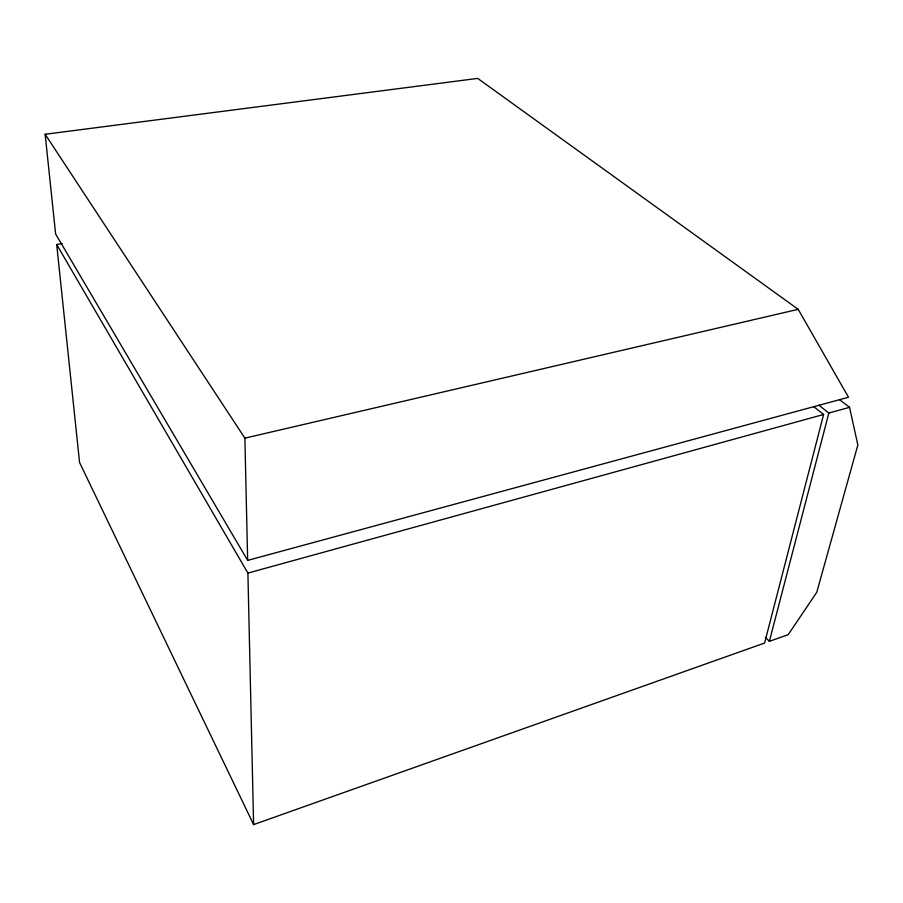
<?xml version="1.0" encoding="UTF-8"?>
<svg xmlns="http://www.w3.org/2000/svg" width="903" height="903" viewBox="0 0 903 903"><rect width="100%" height="100%" fill="white"/><g stroke="black" fill="none" stroke-linecap="round" stroke-linejoin="round"><path stroke-width="1.35" d="M813.682 406.621L823.615 414.477L764.604 643.038L253.608 824.597L79.577 462.517L56.686 244.499L62.251 243.596M769.367 641.344L828.841 413.032L849.542 407.332L857.85 444.976L816.764 592.3L788.206 634.651L769.367 641.344L765.405 637.315M56.686 244.499L247.896 573.089L823.615 414.477M247.659 560.391L848.504 397.264L798.196 309.334L477.71 78.403L45.15 134.265L55.614 233.945L247.659 560.391L244.882 438.147L45.15 134.265M244.882 438.147L798.196 309.334M839.474 399.589L849.542 407.332M818.886 405.199L828.841 413.032M247.896 573.089L253.608 824.597"/></g></svg>
